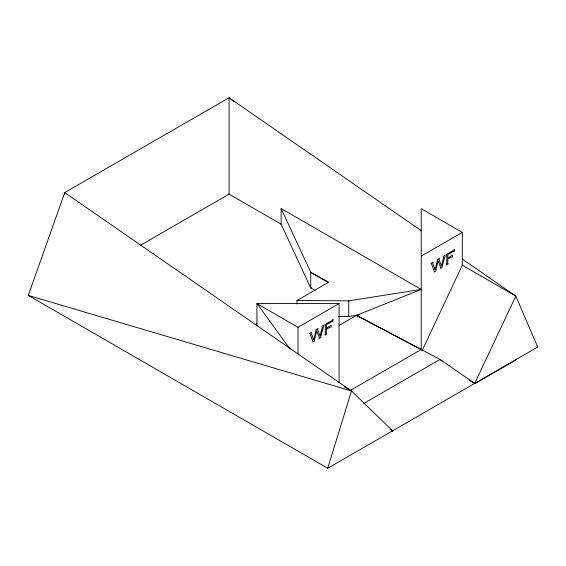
<?xml version="1.0" encoding="UTF-8"?>
<svg xmlns="http://www.w3.org/2000/svg" width="566" height="566" viewBox="0 0 566 566"><rect width="100%" height="100%" fill="white"/><g stroke="black" fill="none" stroke-linecap="round" stroke-linejoin="round"><path stroke-width="0.85" d="M327.707 468.273L351.486 390.972L64.757 192.596L28.3 295.417L327.707 468.273L537.7 347.036L515.803 296.103L462.316 259.101M421.988 350.927L462.316 265.228L462.316 232.393L421.238 208.677L421.238 349.887M140.418 245.319L229.067 194.131L281.139 224.193L310.748 287.988L315.234 290.45M311.194 287.733L310.748 287.988L310.748 272.338L281.139 208.55L421.238 289.431L356.559 315.319L339.091 325.408M255.514 324.445L257.035 323.568M296.973 303.992L296.973 300.511L328.697 282.193L310.748 272.338L328.259 282.448M256.929 325.549L256.929 303.539L298.006 327.261L339.084 303.539L339.084 382.821M421.238 256.108L462.316 232.393M349.717 390.781L421.238 349.484L440.023 359.445L474.725 383.394L515.803 296.103L462.316 265.228M363.952 403.367L440.023 359.445L442.669 361.724M296.973 300.511L348.776 300.843L421.238 289.431M338.475 316.422L348.776 316.493L359.254 314.838M339.084 303.539L256.929 303.539L290.054 349.151M392.408 430.917L392.889 431.016L391.078 429.969M28.3 295.417L351.486 390.972L392.563 430.825L391.12 429.827M361.115 317.95L356.559 315.319L421.238 349.484M356.559 315.319L421.111 349.562M515.803 359.679L516.128 359.863L475.044 383.578L469.518 380.387M344.609 387.002L351.486 390.972M421.238 230.68L229.067 97.727L64.757 192.596L64.757 194.343M233.885 101.611L229.067 97.727L229.067 194.131M348.776 300.843L348.776 316.493M298.006 327.261L298.006 353.969M281.139 208.55L281.139 224.193M325.337 333.912L324.912 335.065L326.801 333.975L326.377 333.31L326.377 329.32L330.303 327.056L331.089 327.091L331.089 325.117L326.377 328.33L326.377 324.757L332.277 321.354L333.056 321.389L333.056 319.415L332.277 320.356L324.912 324.608L325.337 325.266L325.337 333.912M446.744 263.82L446.319 264.973L448.208 263.883L447.784 263.218L447.784 259.228L451.71 256.964L452.489 256.999L452.489 255.025L447.784 258.238L447.784 254.665L453.677 251.262L454.463 251.297L454.463 249.323L453.677 250.264L446.319 254.516L446.744 255.174L446.744 263.82M314.477 339.841C315.616 341.029 311.625 343.201 312.899 341.376L310.331 334.534L309.489 333.515L311.618 332.284L311.215 333.148L313.649 339.848L316.083 330.303L315.708 329.921L318.021 328.591L317.639 329.44L320.016 336.176L322.188 327.53L321.976 326.306L323.978 325.146L320.816 336.183C321.941 337.371 317.993 339.55 319.274 337.654L316.776 330.869L314.477 339.841M435.884 269.749C437.016 270.937 433.032 273.109 434.306 271.284L431.738 264.442L430.896 263.423L433.018 262.192L432.622 263.056L435.056 269.756L437.49 260.211L437.108 259.829L439.421 258.499L439.046 259.348L441.416 266.084L443.588 257.438L443.376 256.214L445.378 255.054L442.223 266.091C443.348 267.279 439.393 269.458 440.681 267.562L438.176 260.777L435.884 269.749"/></g></svg>
